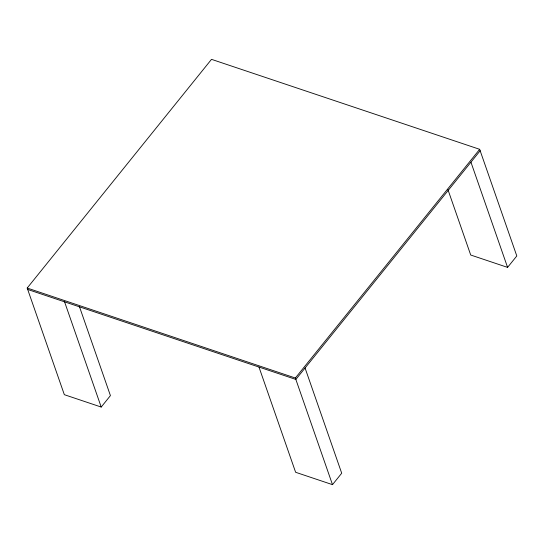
<?xml version="1.0" encoding="UTF-8"?>
<svg xmlns="http://www.w3.org/2000/svg" width="544" height="544" viewBox="0 0 544 544"><rect width="100%" height="100%" fill="white"/><g stroke="black" fill="none" stroke-linecap="round" stroke-linejoin="round"><path stroke-width="0.82" d="M79.336 306.34L110.425 395.617L101.211 407.055L64.335 394.686L27.2 288.041L211.507 59.344L479.665 149.314L516.8 255.959L507.586 267.396L470.716 255.02L447.95 189.659M305.068 368.002L341.707 473.219L332.493 484.656L295.358 378.012L479.665 149.314M480.162 150.736L295.854 379.433L27.696 289.462M27.2 288.041L295.358 378.012M332.493 484.656L295.623 472.28L258.978 367.064M470.941 162.173L507.586 267.396M64.566 301.832L101.211 407.055"/></g></svg>
